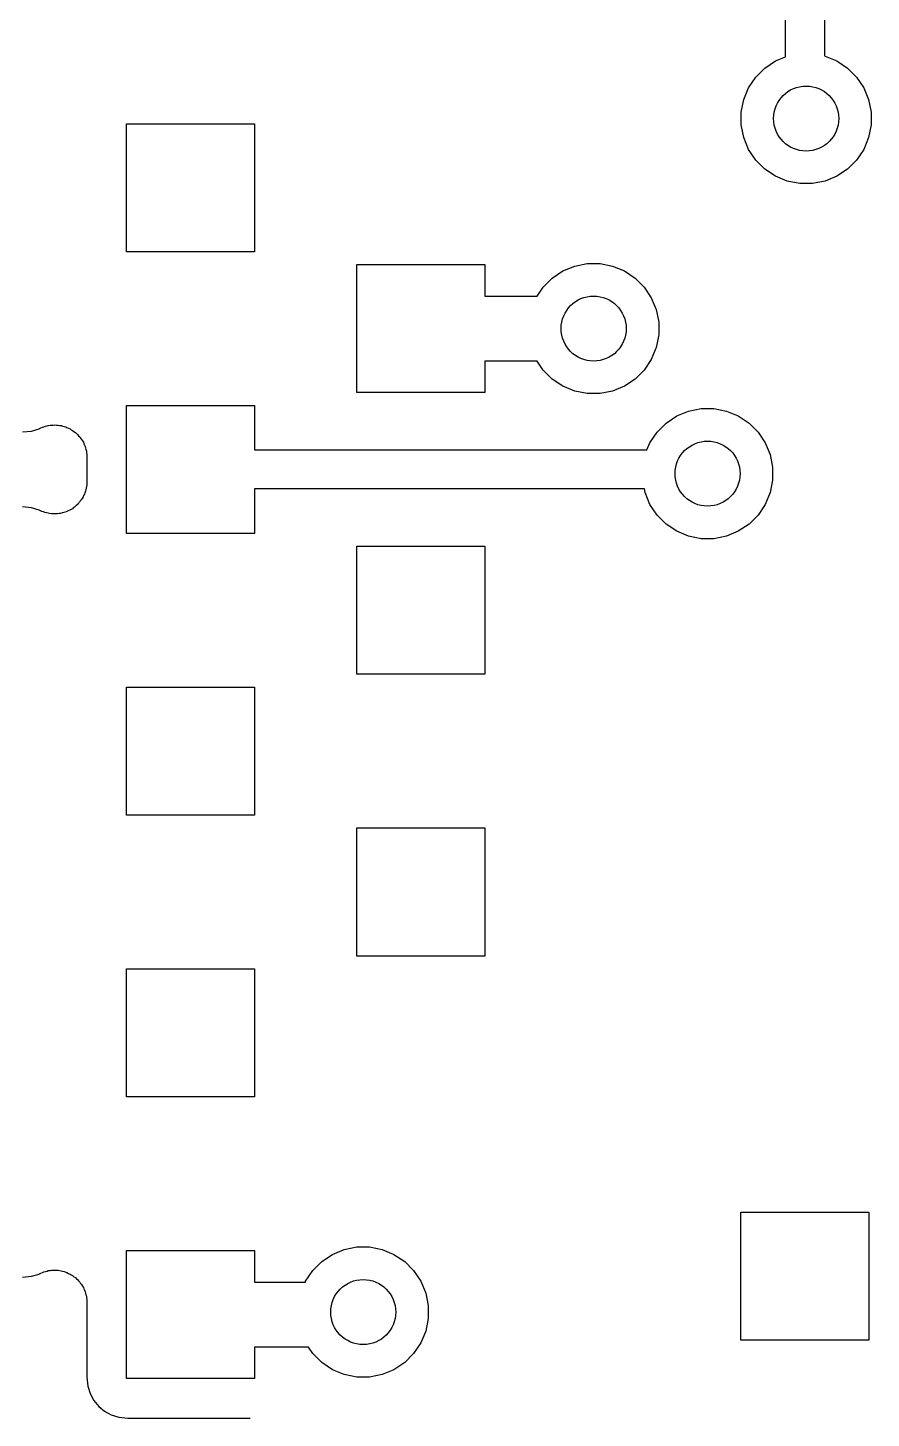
# Model space of a CAD drawing. Extents: x 98.9 to 141.5, y -118.8 to -76.2.
# Drawn here: x 128.31 to 131.61, y -100 to -94.58 of the extents above; entities that cross this region are included whole.
import ezdxf

# ---------------------------------------------------------------- set-up
doc = ezdxf.new("R2010")
doc.units = 0
doc.layers.add('BLACK', color=7, linetype='CONTINUOUS')

msp = doc.modelspace()

# ---------------------------------------------------------------- linework, layer by layer
at = {"layer": 'BLACK', "linetype": 'CONTINUOUS'}
for p, q in [((131.274, -94.6887), (131.274, -94.5)), ((131.426, -94.5), (131.426, -94.6852)), ((131.158, -94.7681), (131.193, -94.7327)), ((131.193, -94.7327), (131.235, -94.7049)), ((131.235, -94.7049), (131.274, -94.6887)), ((131.426, -94.6852), (131.429, -94.6858)), ((131.429, -94.6858), (131.475, -94.7049)), ((131.475, -94.7049), (131.517, -94.7327)), ((131.517, -94.7327), (131.552, -94.7681)), ((131.13, -94.8097), (131.158, -94.7681)), ((131.552, -94.7681), (131.58, -94.8097)), ((131.111, -94.8559), (131.13, -94.8097)), ((131.58, -94.8097), (131.599, -94.8559)), ((131.101, -94.905), (131.111, -94.8559)), ((131.599, -94.8559), (131.609, -94.905)), ((128.7, -95.45), (128.7, -94.95)), ((128.7, -94.95), (129.2, -94.95)), ((129.2, -94.95), (129.2, -95.45)), ((131.101, -94.955), (131.101, -94.905)), ((131.609, -94.905), (131.609, -94.955)), ((131.111, -95.0041), (131.101, -94.955)), ((131.13, -95.0503), (131.111, -95.0041)), ((131.599, -95.0041), (131.58, -95.0503)), ((131.609, -94.955), (131.599, -95.0041)), ((131.158, -95.0919), (131.13, -95.0503)), ((131.58, -95.0503), (131.552, -95.0919)), ((131.193, -95.1273), (131.158, -95.0919)), ((131.552, -95.0919), (131.517, -95.1273)), ((131.235, -95.1551), (131.193, -95.1273)), ((131.281, -95.1742), (131.235, -95.1551)), ((131.475, -95.1551), (131.429, -95.1742)), ((131.517, -95.1273), (131.475, -95.1551)), ((131.33, -95.184), (131.281, -95.1742)), ((131.38, -95.184), (131.33, -95.184)), ((131.429, -95.1742), (131.38, -95.184)), ((129.2, -95.45), (128.7, -95.45)), ((129.6, -96), (129.6, -95.5)), ((129.6, -95.5), (130.1, -95.5)), ((130.1, -95.5), (130.1, -95.623)), ((130.363, -95.5527), (130.405, -95.5249)), ((130.405, -95.5249), (130.451, -95.5058)), ((130.451, -95.5058), (130.5, -95.496)), ((130.5, -95.496), (130.55, -95.496)), ((130.55, -95.496), (130.599, -95.5058)), ((130.599, -95.5058), (130.645, -95.5249)), ((130.645, -95.5249), (130.687, -95.5527)), ((130.304, -95.623), (130.328, -95.5881)), ((130.328, -95.5881), (130.363, -95.5527)), ((130.687, -95.5527), (130.722, -95.5881)), ((130.722, -95.5881), (130.75, -95.6297)), ((130.1, -95.623), (130.304, -95.623)), ((130.75, -95.6297), (130.769, -95.6759)), ((130.769, -95.6759), (130.779, -95.725)), ((130.779, -95.725), (130.779, -95.775)), ((130.779, -95.775), (130.769, -95.8241)), ((130.75, -95.8703), (130.722, -95.9119)), ((130.769, -95.8241), (130.75, -95.8703)), ((130.304, -95.877), (130.1, -95.877)), ((130.1, -95.877), (130.1, -96)), ((130.328, -95.9119), (130.304, -95.877)), ((130.363, -95.9473), (130.328, -95.9119)), ((130.722, -95.9119), (130.687, -95.9473)), ((130.405, -95.9751), (130.363, -95.9473)), ((130.451, -95.9942), (130.405, -95.9751)), ((130.645, -95.9751), (130.599, -95.9942)), ((130.687, -95.9473), (130.645, -95.9751)), ((130.1, -96), (129.6, -96)), ((130.5, -96.004), (130.451, -95.9942)), ((130.55, -96.004), (130.5, -96.004)), ((130.599, -95.9942), (130.55, -96.004)), ((128.7, -96.55), (128.7, -96.05)), ((128.7, -96.05), (129.2, -96.05)), ((129.2, -96.05), (129.2, -96.2238)), ((130.808, -96.1191), (130.85, -96.0913)), ((130.85, -96.0913), (130.896, -96.0722)), ((130.896, -96.0722), (130.945, -96.0624)), ((130.945, -96.0624), (130.995, -96.0624)), ((130.995, -96.0624), (131.044, -96.0722)), ((131.044, -96.0722), (131.09, -96.0913)), ((131.09, -96.0913), (131.132, -96.1191)), ((128.33, -96.1502), (128.359, -96.1415)), ((128.359, -96.1411), (128.361, -96.1402)), ((128.359, -96.1415), (128.359, -96.1411)), ((128.361, -96.1402), (128.366, -96.1381)), ((128.366, -96.1381), (128.372, -96.1353)), ((128.372, -96.1353), (128.378, -96.1335)), ((128.378, -96.1335), (128.384, -96.1311)), ((128.384, -96.1311), (128.39, -96.13)), ((128.39, -96.13), (128.395, -96.1283)), ((128.395, -96.1283), (128.402, -96.1277)), ((128.402, -96.1277), (128.408, -96.1265)), ((128.408, -96.1265), (128.414, -96.1266)), ((128.414, -96.1266), (128.42, -96.1261)), ((128.42, -96.1261), (128.427, -96.1268)), ((128.427, -96.1268), (128.433, -96.1268)), ((128.433, -96.1268), (128.439, -96.128)), ((128.439, -96.128), (128.445, -96.1287)), ((128.445, -96.1287), (128.451, -96.1306)), ((128.451, -96.1306), (128.457, -96.1319)), ((128.457, -96.1319), (128.463, -96.1342)), ((128.463, -96.1342), (128.468, -96.136)), ((128.468, -96.136), (128.474, -96.1391)), ((128.474, -96.1391), (128.48, -96.1416)), ((128.48, -96.1416), (128.485, -96.145)), ((128.485, -96.145), (128.49, -96.1478)), ((130.773, -96.1545), (130.808, -96.1191)), ((131.132, -96.1191), (131.167, -96.1545)), ((128.294, -96.1538), (128.33, -96.1502)), ((128.49, -96.1478), (128.495, -96.1519)), ((128.495, -96.1519), (128.501, -96.1556)), ((128.501, -96.1556), (128.505, -96.1598)), ((128.505, -96.1598), (128.509, -96.1636)), ((128.509, -96.1636), (128.513, -96.1686)), ((128.513, -96.1686), (128.518, -96.1733)), ((128.518, -96.1733), (128.521, -96.1782)), ((128.521, -96.1782), (128.525, -96.1828)), ((128.525, -96.1828), (128.528, -96.1885)), ((128.528, -96.1885), (128.532, -96.194)), ((128.532, -96.194), (128.534, -96.1994)), ((128.534, -96.1994), (128.537, -96.2047)), ((130.733, -96.2238), (130.745, -96.1961)), ((130.745, -96.1961), (130.773, -96.1545)), ((131.167, -96.1545), (131.195, -96.1961)), ((131.195, -96.1961), (131.214, -96.2423)), ((128.537, -96.2047), (128.539, -96.2109)), ((128.539, -96.2109), (128.541, -96.2169)), ((128.541, -96.2169), (128.542, -96.2227)), ((128.542, -96.2227), (128.544, -96.2284)), ((128.544, -96.2284), (128.544, -96.2349)), ((128.544, -96.2349), (128.546, -96.2413)), ((128.546, -96.2413), (128.546, -96.2472)), ((128.546, -96.2472), (128.546, -96.2531)), ((128.546, -96.2531), (128.546, -96.3469)), ((129.2, -96.2238), (130.733, -96.2238)), ((131.214, -96.2423), (131.224, -96.2914)), ((131.224, -96.2914), (131.224, -96.3414)), ((128.546, -96.3605), (128.544, -96.3669)), ((128.546, -96.3469), (128.546, -96.3487)), ((128.546, -96.3487), (128.546, -96.3546)), ((128.546, -96.3546), (128.546, -96.3605)), ((131.224, -96.3414), (131.214, -96.3905)), ((128.527, -96.413), (128.524, -96.4187)), ((128.531, -96.4076), (128.527, -96.413)), ((128.533, -96.4021), (128.531, -96.4076)), ((128.536, -96.397), (128.533, -96.4021)), ((128.538, -96.3907), (128.536, -96.397)), ((128.54, -96.3848), (128.538, -96.3907)), ((128.542, -96.379), (128.54, -96.3848)), ((128.543, -96.3733), (128.542, -96.379)), ((128.544, -96.3669), (128.543, -96.3733)), ((130.723, -96.3762), (129.2, -96.3762)), ((129.2, -96.3762), (129.2, -96.55)), ((130.726, -96.3905), (130.723, -96.3762)), ((130.745, -96.4367), (130.726, -96.3905)), ((131.214, -96.3905), (131.195, -96.4367)), ((128.33, -96.4498), (128.294, -96.4462)), ((128.359, -96.4585), (128.33, -96.4498)), ((128.359, -96.4589), (128.359, -96.4585)), ((128.365, -96.4612), (128.359, -96.4589)), ((128.37, -96.464), (128.365, -96.4612)), ((128.376, -96.4659), (128.37, -96.464)), ((128.382, -96.4684), (128.376, -96.4659)), ((128.388, -96.4696), (128.382, -96.4684)), ((128.394, -96.4713), (128.388, -96.4696)), ((128.4, -96.472), (128.394, -96.4713)), ((128.449, -96.4698), (128.443, -96.4717)), ((128.456, -96.4686), (128.449, -96.4698)), ((128.461, -96.4664), (128.456, -96.4686)), ((128.467, -96.4647), (128.461, -96.4664)), ((128.473, -96.4617), (128.467, -96.4647)), ((128.479, -96.4592), (128.473, -96.4617)), ((128.484, -96.4559), (128.479, -96.4592)), ((128.489, -96.4532), (128.484, -96.4559)), ((128.494, -96.4491), (128.489, -96.4532)), ((128.499, -96.4455), (128.494, -96.4491)), ((128.504, -96.4414), (128.499, -96.4455)), ((128.508, -96.4377), (128.504, -96.4414)), ((128.512, -96.4327), (128.508, -96.4377)), ((128.517, -96.4281), (128.512, -96.4327)), ((128.52, -96.4232), (128.517, -96.4281)), ((128.524, -96.4187), (128.52, -96.4232)), ((130.773, -96.4783), (130.745, -96.4367)), ((131.195, -96.4367), (131.167, -96.4783)), ((128.407, -96.4733), (128.4, -96.472)), ((128.412, -96.4733), (128.407, -96.4733)), ((128.418, -96.4739), (128.412, -96.4733)), ((128.425, -96.4733), (128.418, -96.4739)), ((128.431, -96.4734), (128.425, -96.4733)), ((128.437, -96.4722), (128.431, -96.4734)), ((128.443, -96.4717), (128.437, -96.4722)), ((130.808, -96.5137), (130.773, -96.4783)), ((130.85, -96.5415), (130.808, -96.5137)), ((131.132, -96.5137), (131.09, -96.5415)), ((131.167, -96.4783), (131.132, -96.5137)), ((129.2, -96.55), (128.7, -96.55)), ((130.896, -96.5606), (130.85, -96.5415)), ((130.945, -96.5704), (130.896, -96.5606)), ((130.995, -96.5704), (130.945, -96.5704)), ((131.044, -96.5606), (130.995, -96.5704)), ((131.09, -96.5415), (131.044, -96.5606)), ((129.6, -97.1), (129.6, -96.6)), ((129.6, -96.6), (130.1, -96.6)), ((130.1, -96.6), (130.1, -97.1)), ((130.1, -97.1), (129.6, -97.1)), ((128.7, -97.65), (128.7, -97.15)), ((128.7, -97.15), (129.2, -97.15)), ((129.2, -97.15), (129.2, -97.65)), ((129.2, -97.65), (128.7, -97.65)), ((129.6, -98.2), (129.6, -97.7)), ((129.6, -97.7), (130.1, -97.7)), ((130.1, -97.7), (130.1, -98.2)), ((130.1, -98.2), (129.6, -98.2)), ((128.7, -98.75), (128.7, -98.25)), ((128.7, -98.25), (129.2, -98.25)), ((129.2, -98.25), (129.2, -98.75)), ((129.2, -98.75), (128.7, -98.75)), ((131.1, -99.7), (131.1, -99.2)), ((131.1, -99.2), (131.6, -99.2)), ((131.6, -99.2), (131.6, -99.7)), ((129.505, -99.3649), (129.551, -99.3458)), ((129.551, -99.3458), (129.6, -99.336)), ((129.6, -99.336), (129.65, -99.336)), ((129.65, -99.336), (129.699, -99.3458)), ((129.699, -99.3458), (129.745, -99.3649)), ((128.7, -99.85), (128.7, -99.35)), ((128.7, -99.35), (129.2, -99.35)), ((129.2, -99.35), (129.2, -99.473)), ((129.428, -99.4281), (129.463, -99.3927)), ((129.463, -99.3927), (129.505, -99.3649)), ((129.745, -99.3649), (129.787, -99.3927)), ((129.787, -99.3927), (129.822, -99.4281)), ((128.294, -99.4538), (128.33, -99.4502)), ((128.33, -99.4502), (128.359, -99.4415)), ((128.359, -99.4411), (128.361, -99.4402)), ((128.359, -99.4415), (128.359, -99.4411)), ((128.361, -99.4402), (128.366, -99.4381)), ((128.366, -99.4381), (128.372, -99.4353)), ((128.372, -99.4353), (128.378, -99.4335)), ((128.378, -99.4335), (128.384, -99.4311)), ((128.384, -99.4311), (128.39, -99.43)), ((128.39, -99.43), (128.395, -99.4283)), ((128.395, -99.4283), (128.402, -99.4277)), ((128.402, -99.4277), (128.408, -99.4265)), ((128.408, -99.4265), (128.414, -99.4266)), ((128.414, -99.4266), (128.42, -99.4261)), ((128.42, -99.4261), (128.427, -99.4268)), ((128.427, -99.4268), (128.433, -99.4268)), ((128.433, -99.4268), (128.439, -99.428)), ((128.439, -99.428), (128.445, -99.4287)), ((128.445, -99.4287), (128.451, -99.4306)), ((128.451, -99.4306), (128.457, -99.4319)), ((128.457, -99.4319), (128.463, -99.4342)), ((128.463, -99.4342), (128.468, -99.436)), ((128.468, -99.436), (128.474, -99.4391)), ((128.474, -99.4391), (128.48, -99.4416)), ((128.48, -99.4416), (128.485, -99.445)), ((128.485, -99.445), (128.49, -99.4478)), ((128.49, -99.4478), (128.495, -99.4519)), ((128.495, -99.4519), (128.501, -99.4556)), ((128.501, -99.4556), (128.505, -99.4598)), ((129.4, -99.4697), (129.428, -99.4281)), ((129.822, -99.4281), (129.85, -99.4697)), ((128.505, -99.4598), (128.509, -99.4636)), ((128.509, -99.4636), (128.513, -99.4686)), ((128.513, -99.4686), (128.518, -99.4733)), ((128.518, -99.4733), (128.521, -99.4782)), ((128.521, -99.4782), (128.525, -99.4828)), ((128.525, -99.4828), (128.528, -99.4885)), ((128.528, -99.4885), (128.532, -99.494)), ((128.532, -99.494), (128.534, -99.4994)), ((128.534, -99.4994), (128.537, -99.5047)), ((128.537, -99.5047), (128.539, -99.5109)), ((128.539, -99.5109), (128.541, -99.5169)), ((129.2, -99.473), (129.399, -99.473)), ((129.399, -99.473), (129.4, -99.4697)), ((129.85, -99.4697), (129.869, -99.5159)), ((128.541, -99.5169), (128.542, -99.5227)), ((128.542, -99.5227), (128.544, -99.5284)), ((128.544, -99.5284), (128.544, -99.5349)), ((128.544, -99.5349), (128.546, -99.5413)), ((128.546, -99.5413), (128.546, -99.5472)), ((128.546, -99.5472), (128.546, -99.5531)), ((128.546, -99.5531), (128.546, -99.8438)), ((129.869, -99.5159), (129.879, -99.565)), ((129.879, -99.565), (129.879, -99.615)), ((129.879, -99.615), (129.869, -99.6641)), ((129.869, -99.6641), (129.85, -99.7103)), ((129.411, -99.727), (129.2, -99.727)), ((129.2, -99.727), (129.2, -99.85)), ((129.428, -99.7519), (129.411, -99.727)), ((129.85, -99.7103), (129.822, -99.7519)), ((131.6, -99.7), (131.1, -99.7)), ((129.463, -99.7873), (129.428, -99.7519)), ((129.822, -99.7519), (129.787, -99.7873)), ((129.505, -99.8151), (129.463, -99.7873)), ((129.551, -99.8342), (129.505, -99.8151)), ((129.6, -99.844), (129.551, -99.8342)), ((129.699, -99.8342), (129.65, -99.844)), ((129.745, -99.8151), (129.699, -99.8342)), ((129.787, -99.7873), (129.745, -99.8151)), ((128.546, -99.8438), (128.55, -99.8799)), ((128.55, -99.8799), (128.559, -99.9086)), ((129.2, -99.85), (128.7, -99.85)), ((129.65, -99.844), (129.6, -99.844)), ((128.559, -99.9086), (128.573, -99.9351)), ((128.573, -99.9351), (128.592, -99.9583)), ((128.592, -99.9583), (128.615, -99.9773)), ((128.615, -99.9773), (128.641, -99.9915)), ((128.641, -99.9915), (128.67, -100)), ((128.67, -100), (128.706, -100.004)), ((128.706, -100.004), (129.169, -100.004)), ((129.169, -100.004), (129.17, -100.004)), ((129.17, -100.004), (129.17, -100.004)), ((129.17, -100.004), (129.17, -100.004)), ((129.17, -100.004), (129.171, -100.004)), ((129.171, -100.004), (129.183, -100.005))]:
    msp.add_line(p, q, dxfattribs=at)
at = {"layer": 'BLACK'}
for centre in [(131.355, -94.93), (130.525, -95.75), (130.97, -96.3164), (129.625, -99.59)]:
    msp.add_circle(centre, 0.127, dxfattribs=at)

doc.saveas('drawing.dxf')
